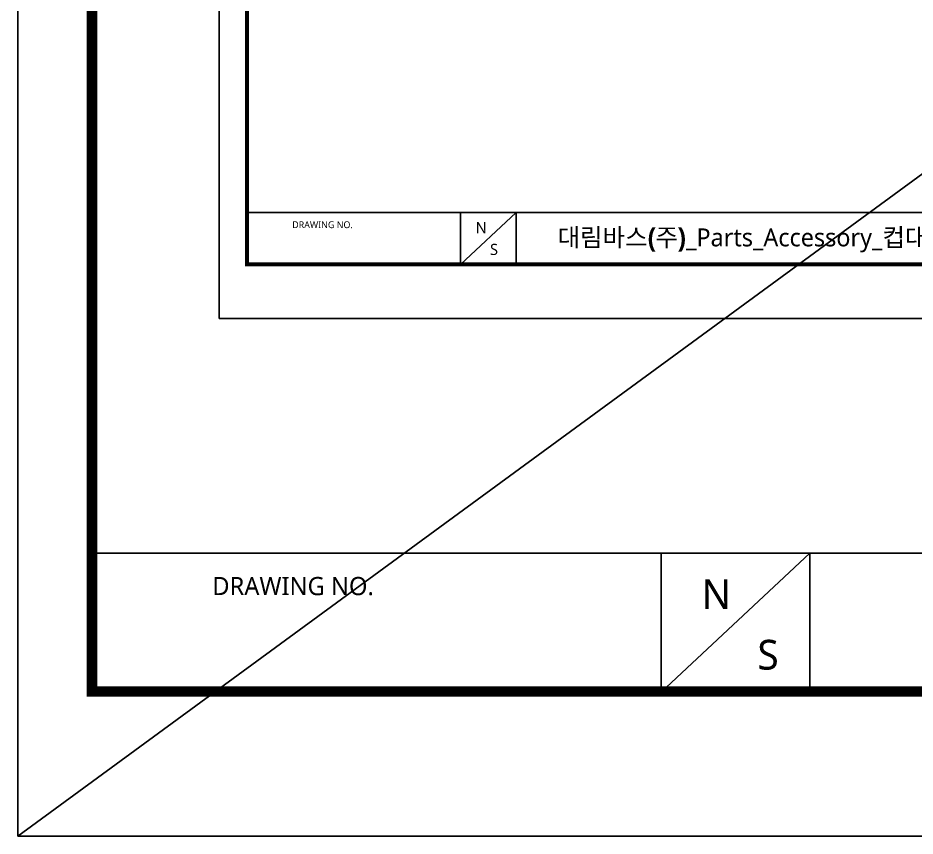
# Model space of a CAD drawing. Extents: x 16296675204 to 16296683393, y -37409618576 to -37409617244.
# Drawn here: x 16296675204.3 to 16296675542.1, y -37409618516.1 to -37409618207.9 of the extents above; entities that cross this region are included whole.
import ezdxf

# ---------------------------------------------------------------- set-up
doc = ezdxf.new("R2010")
doc.units = 0
doc.header["$LTSCALE"] = 10
doc.header["$MEASUREMENT"] = 0
doc.layers.get('0').update_dxf_attribs({"linetype": 'CONTINUOUS'})
doc.styles.add('Daelim Dimension', font='NanumGothic.ttf')

msp = doc.modelspace()

# ---------------------------------------------------------------- linework, layer by layer
at = {"ltscale": 0.5}
msp.add_line((16296675204.252609, -37409618516.086411), (16296676940.252609, -37409617244.086411), dxfattribs=at)
at = {"color": 5}
for p, q in [((16296675290.552361, -37409618281.135674), (16296675814.739639, -37409618281.135674)), ((16296675232.167789, -37409618409.508041), (16296676630.000549, -37409618409.508041))]:
    msp.add_line(p, q, dxfattribs=at)
at = {"color": 5, "ltscale": 40}
for p, q in [((16296675370.903049, -37409618281.135674), (16296675370.903049, -37409618300.752007)), ((16296675370.903049, -37409618281.135674), (16296675370.903049, -37409618300.752007)), ((16296675391.8974, -37409618281.135674), (16296675370.903049, -37409618300.752007)), ((16296675391.8974, -37409618281.135674), (16296675370.903049, -37409618300.752007)), ((16296675391.8974, -37409618281.135674), (16296675391.8974, -37409618300.752007)), ((16296675391.8974, -37409618281.135674), (16296675391.8974, -37409618300.752007)), ((16296675446.4363, -37409618409.508041), (16296675446.4363, -37409618461.818283)), ((16296675446.4363, -37409618409.508041), (16296675446.4363, -37409618461.818283)), ((16296675502.42124, -37409618409.508041), (16296675446.4363, -37409618461.818283)), ((16296675502.42124, -37409618409.508041), (16296675446.4363, -37409618461.818283)), ((16296675502.42124, -37409618409.508041), (16296675502.42124, -37409618461.818283)), ((16296675502.42124, -37409618409.508041), (16296675502.42124, -37409618461.818283))]:
    msp.add_line(p, q, dxfattribs=at)
at = {"ltscale": 0.5}
for points in [[(16296675204.252609, -37409618516.086411), (16296676940.252609, -37409618516.086411), (16296676940.252609, -37409617244.086411), (16296675204.252609, -37409617244.086411)], [(16296675280.084169, -37409618321.102562), (16296675931.084169, -37409618321.102562), (16296675931.084169, -37409617844.102562), (16296675280.084169, -37409617844.102562)]]:
    msp.add_lwpolyline(points, close=True, dxfattribs=at)
at = {"color": 5, "linetype": 'ByBlock', "lineweight": 200}
for points, const_width in [([(16296675232.167789, -37409618461.620499), (16296676912.167789, -37409618461.620499), (16296676912.167789, -37409617273.620499), (16296675232.167789, -37409617273.620499)], 4), ([(16296675290.552361, -37409618300.677841), (16296675920.552361, -37409618300.677841), (16296675920.552361, -37409617855.177841), (16296675290.552361, -37409617855.177841)], 1.5)]:
    msp.add_lwpolyline(points, close=True, dxfattribs=dict(at, const_width=const_width))

# ---------------------------------------------------------------- texts
at = {"color": 5, "ltscale": 40, "style": 'Daelim Dimension'}
for height, p in [(2.56901127, (16296675307.525261, -37409618287.070358)), (6.85069672, (16296675277.428869, -37409618425.333878))]:
    msp.add_text('DRAWING NO.', height=height, dxfattribs=at).set_placement(p)
at = {"attachment_point": 1, "style": 'Daelim Dimension'}
for s, insert, char_height, width in [('N', (16296675376.613239, -37409618284.813393), 4.204124, 5.86731056), ('S', (16296675382.019381, -37409618292.990913), 4.204124, 5.86731056), ('N', (16296675461.66346, -37409618419.315262), 11.210996, 15.6461615), ('S', (16296675482.70022, -37409618442.166122), 11.210996, 15.6461615)]:
    msp.add_mtext(s, dxfattribs=dict(at, insert=insert, char_height=char_height, width=width))
at = {"color": 2, "insert": (16296675407.42462, -37409618287.181793), "char_height": 6.75662715, "width": 260.66283526, "attachment_point": 1, "style": 'Daelim Dimension'}
msp.add_mtext('{\\fPretendard Variable SemiBold|b0|i0|c129|p2;대림바스(주)}_Parts_Accessory_{\\fGulim|b0|i0|c129|p50;컵대}_DL A2303SN', dxfattribs=at)

doc.saveas('drawing.dxf')
